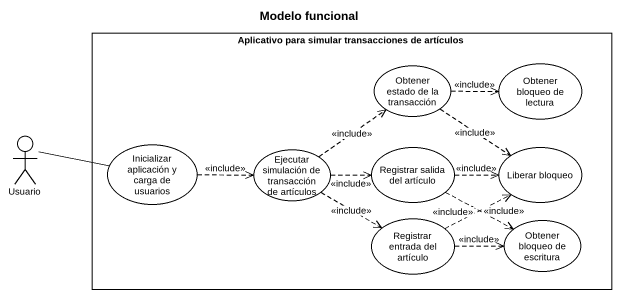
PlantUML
@startuml
title Modelo funcional
rectangle "Aplicativo para simular transacciones de artículos" as Aplicativo_para_simular {
  usecase "Obtener estado de la transacción" as Obtener_estado_de_la
  usecase "Obtener bloqueo de lectura" as Obtener_bloqueo_de_lectura
  usecase "Inicializar aplicación y carga de usuarios" as Inicializar_aplicación_y
  usecase "Ejecutar simulación de transacción de artículos" as Ejecutar_simulación_de
  usecase "Registrar salida del artículo" as Registrar_salida_del
  usecase "Liberar bloqueo" as Liberar_bloqueo
  usecase "Registrar entrada del artículo" as Registrar_entrada_del
  usecase "Obtener bloqueo de escritura" as Obtener_bloqueo_de_escritura
}
actor Usuario
Obtener_estado_de_la .right.> Obtener_bloqueo_de_lectura : <<include>>
Obtener_estado_de_la ..> Liberar_bloqueo : <<include>>
Usuario -right- Inicializar_aplicación_y
Inicializar_aplicación_y .right.> Ejecutar_simulación_de : <<include>>
Ejecutar_simulación_de .up.> Obtener_estado_de_la : <<include>>
Ejecutar_simulación_de .right.> Registrar_salida_del : <<include>>
Ejecutar_simulación_de .right.> Registrar_entrada_del : <<include>>
Registrar_salida_del .right.> Liberar_bloqueo : <<include>>
Registrar_salida_del .right.> Obtener_bloqueo_de_escritura : <<include>>
Registrar_entrada_del .right.> Liberar_bloqueo : <<include>>
Registrar_entrada_del .right.> Obtener_bloqueo_de_escritura : <<include>>
@enduml
